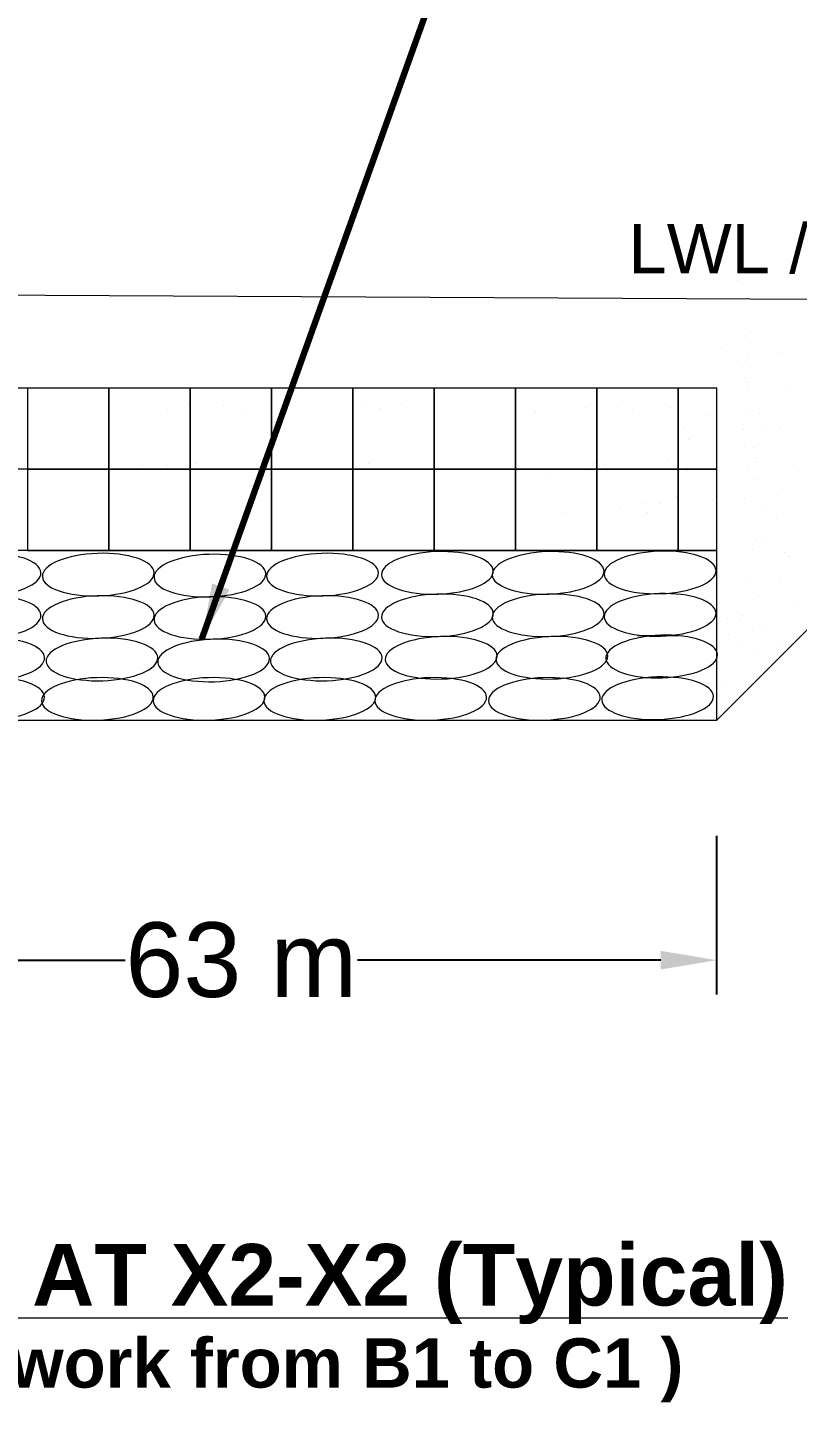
# Model space of a CAD drawing. Header units: inches. Extents: x 15 to 141071, y -30183 to 14738.
# Drawn here: x 141022.36 to 141034.73, y -18828.38 to -18806.27 of the extents above; entities that cross this region are included whole.
import ezdxf

# ---------------------------------------------------------------- set-up
doc = ezdxf.new("R2010")
doc.units = ezdxf.units.IN
doc.header["$MEASUREMENT"] = 0
doc.header["$PDMODE"] = 3
doc.layers.add('LINE', color=7, linetype='Continuous')
doc.styles.add('Arial B heading -200', font='arialbd.ttf', dxfattribs={"height": 0.6})
doc.styles.add('Arial-200', font='arial.ttf')
doc.styles.get("Standard").update_dxf_attribs({"font": 'arial.ttf'})
doc.dimstyles.get("Standard").update_dxf_attribs({"dimtxt": 0.18, "dimasz": 0.18, "dimexe": 0.18, "dimexo": 0.0625, "dimgap": 0.09, "dimtad": 0, "dimtih": 1, "dimtoh": 1, "dimdec": 4, "dimzin": 0, "dimdsep": 46, "dimtxsty": 'Standard', "dimcen": 0.09, "dimadec": 0, "dimazin": 0, "dimtfac": 1, "dimtdec": 4, "dimtofl": 0, "dimtmove": 0, "dimatfit": 3, "dimfxl": 1, "dimtolj": 1, "dimtzin": 0, "dimarcsym": 0})

# ---------------------------------------------------------------- blocks, each defined once
blk = doc.blocks.new('*D218')
at = {"layer": 'Defpoints', "color": 0, "ltscale": 0.5, "transparency": 16777216}
for p in [(141033.434, -18821.266), (141018.15, -18822.818), (141033.434, -18822.818)]:
    blk.add_point(p, dxfattribs=at)
at = {"layer": 'LINE', "color": 7, "ltscale": 0.5, "transparency": 16777216}
for p, q in [((141018.15, -18821.818), (141018.15, -18819.266)), ((141033.434, -18821.818), (141033.434, -18819.266)), ((141019.05, -18821.266), (141023.924, -18821.266)), ((141032.534, -18821.266), (141027.66, -18821.266))]:
    blk.add_line(p, q, dxfattribs=at)
for points in [[(141019.05, -18821.116), (141019.05, -18821.416), (141018.15, -18821.266)], [(141032.534, -18821.116), (141032.534, -18821.416), (141033.434, -18821.266)]]:
    blk.add_solid(points, dxfattribs=at)
at = {"layer": 'LINE', "color": 7, "lineweight": 20, "ltscale": 0.5, "transparency": 16777216, "insert": (141025.792, -18821.266), "char_height": 1.2, "attachment_point": 5}
blk.add_mtext('\\A1;63 m ', dxfattribs=at)

msp = doc.modelspace()

# ---------------------------------------------------------------- linework, layer by layer
at = {"color": 0, "linetype": 'Continuous', "lineweight": 20, "ltscale": 0.5}
for p, q in [((141017.125657, -18812.064494), (141033.433891, -18812.064494)), ((141017.125657, -18812.064494), (141033.433891, -18812.064494)), ((141033.43389, -18814.679336), (141017.556407, -18814.679332)), ((141033.43389, -18814.679336), (141017.556407, -18814.679332))]:
    msp.add_line(p, q, dxfattribs=at)
at = {"linetype": 'ByBlock', "lineweight": 20, "ltscale": 0.5}
for p, q in [((141033.433891, -18814.679333), (141033.433891, -18812.064494)), ((141033.433891, -18814.679333), (141033.433891, -18812.064494)), ((141033.433891, -18817.407143), (141033.433891, -18814.161867)), ((141033.433891, -18817.407143), (141033.433891, -18814.161867))]:
    msp.add_line(p, q, dxfattribs=at)
at = {"layer": 'LINE', "color": 7, "lineweight": 20, "ltscale": 0.5}
for p, q in [((141033.77247, -18810.339522), (141033.77247, -18810.339522)), ((141033.77247, -18810.339522), (141033.77247, -18810.339522)), ((141033.433891, -18817.407143), (141040.167027, -18810.674006)), ((141033.433891, -18817.407143), (141040.167027, -18810.674006)), ((141033.89852, -18810.689495), (141033.89852, -18810.689495)), ((141033.89852, -18810.689495), (141033.89852, -18810.689495)), ((141033.977424, -18811.173626), (141033.977424, -18811.173626)), ((141033.977424, -18811.173626), (141033.977424, -18811.173626)), ((141033.898865, -18811.261885), (141033.898865, -18811.261885)), ((141033.898865, -18811.261885), (141033.898865, -18811.261885)), ((141033.505839, -18811.409296), (141033.505839, -18811.409296)), ((141033.505839, -18811.409296), (141033.505839, -18811.409296)), ((141033.924046, -18811.577521), (141033.924046, -18811.577521)), ((141033.924046, -18811.577521), (141033.924046, -18811.577521)), ((141034.474114, -18811.496161), (141034.474114, -18811.496161)), ((141034.474114, -18811.496161), (141034.474114, -18811.496161)), ((141033.772469, -18811.646941), (141033.772469, -18811.646941)), ((141033.772469, -18811.646941), (141033.772469, -18811.646941)), ((141033.898865, -18811.647209), (141033.898865, -18811.647209)), ((141033.898865, -18811.647209), (141033.898865, -18811.647209)), ((141033.898865, -18811.892152), (141033.898865, -18811.892152)), ((141033.898865, -18811.892152), (141033.898865, -18811.892152)), ((141033.924047, -18811.962845), (141033.924047, -18811.962845)), ((141033.924047, -18811.962845), (141033.924047, -18811.962845)), ((141034.601093, -18812.029437), (141034.601093, -18812.029437)), ((141034.601093, -18812.029437), (141034.601093, -18812.029437)), ((141022.355334, -18812.064494), (141022.355334, -18812.718204)), ((141022.355334, -18812.064494), (141022.355334, -18812.718204)), ((141023.662753, -18812.064494), (141023.662753, -18812.718204)), ((141023.662753, -18812.718204), (141023.662753, -18812.064494)), ((141023.662753, -18812.064494), (141023.662753, -18812.718204)), ((141023.662753, -18812.718204), (141023.662753, -18812.064494)), ((141024.970172, -18812.718204), (141024.970172, -18812.064494)), ((141024.970172, -18812.064494), (141024.970172, -18812.718204)), ((141024.970172, -18812.718204), (141024.970172, -18812.064494)), ((141024.970172, -18812.064494), (141024.970172, -18812.718204)), ((141026.277592, -18812.718204), (141026.277592, -18812.064494)), ((141026.277592, -18812.064494), (141026.277592, -18812.718204)), ((141026.277592, -18812.718204), (141026.277592, -18812.064494)), ((141026.277592, -18812.064494), (141026.277592, -18812.718204)), ((141027.585011, -18812.064494), (141027.585011, -18812.718204)), ((141027.585011, -18812.718204), (141027.585011, -18812.064494)), ((141027.585011, -18812.064494), (141027.585011, -18812.718204)), ((141027.585011, -18812.718204), (141027.585011, -18812.064494)), ((141028.89243, -18812.064494), (141028.89243, -18812.718204)), ((141028.89243, -18812.718204), (141028.89243, -18812.064494)), ((141028.89243, -18812.064494), (141028.89243, -18812.718204)), ((141028.89243, -18812.718204), (141028.89243, -18812.064494)), ((141030.199849, -18812.718204), (141030.199849, -18812.064494)), ((141030.199849, -18812.064494), (141030.199849, -18812.718204)), ((141030.199849, -18812.718204), (141030.199849, -18812.064494)), ((141030.199849, -18812.064494), (141030.199849, -18812.718204)), ((141031.507269, -18812.718204), (141031.507269, -18812.064494)), ((141031.507269, -18812.064494), (141031.507269, -18812.718204)), ((141031.507269, -18812.718204), (141031.507269, -18812.064494)), ((141031.507269, -18812.064494), (141031.507269, -18812.718204)), ((141032.814688, -18812.718204), (141032.814688, -18812.064494)), ((141032.814688, -18812.064494), (141032.814688, -18812.718204)), ((141032.814688, -18812.718204), (141032.814688, -18812.064494)), ((141032.814688, -18812.064494), (141032.814688, -18812.718204)), ((141033.932019, -18812.091459), (141033.932019, -18812.091459)), ((141033.932019, -18812.091459), (141033.932019, -18812.091459)), ((141024.600134, -18812.420198), (141024.600134, -18812.420198)), ((141024.600134, -18812.420198), (141024.600134, -18812.420198)), ((141024.936466, -18812.339169), (141024.936466, -18812.339169)), ((141024.936466, -18812.339169), (141024.936466, -18812.339169)), ((141025.505186, -18812.356855), (141025.505186, -18812.356855)), ((141025.505186, -18812.356855), (141025.505186, -18812.356855)), ((141025.859826, -18812.415771), (141025.859826, -18812.415771)), ((141025.859826, -18812.415771), (141025.859826, -18812.415771)), ((141026.510292, -18812.459018), (141026.510292, -18812.459018)), ((141026.510292, -18812.459018), (141026.510292, -18812.459018)), ((141027.747761, -18812.363822), (141027.747761, -18812.363822)), ((141027.747761, -18812.363822), (141027.747761, -18812.363822)), ((141028.010272, -18812.404503), (141028.010272, -18812.404503)), ((141028.010272, -18812.404503), (141028.010272, -18812.404503)), ((141028.368702, -18812.321704), (141028.368702, -18812.321704)), ((141028.368702, -18812.321704), (141028.368702, -18812.321704)), ((141028.886373, -18812.428723), (141028.886373, -18812.428723)), ((141028.886373, -18812.428723), (141028.886373, -18812.428723)), ((141030.52191, -18812.454514), (141030.52191, -18812.454514)), ((141030.52191, -18812.454514), (141030.52191, -18812.454514)), ((141031.326543, -18812.38426), (141031.326543, -18812.38426)), ((141031.326543, -18812.38426), (141031.326543, -18812.38426)), ((141031.846664, -18812.357869), (141031.846664, -18812.357869)), ((141031.846664, -18812.357869), (141031.846664, -18812.357869)), ((141032.07796, -18812.412499), (141032.07796, -18812.412499)), ((141032.07796, -18812.412499), (141032.07796, -18812.412499)), ((141032.696384, -18812.386335), (141032.696384, -18812.386335)), ((141032.696384, -18812.386335), (141032.696384, -18812.386335)), ((141033.977424, -18812.481045), (141033.977424, -18812.481045)), ((141033.977424, -18812.481045), (141033.977424, -18812.481045)), ((141034.125853, -18812.474565), (141034.125853, -18812.474565)), ((141034.125853, -18812.474565), (141034.125853, -18812.474565)), ((141022.355334, -18812.718204), (141022.355334, -18813.371913)), ((141022.355334, -18812.718204), (141022.355334, -18813.371913)), ((141023.662753, -18812.718204), (141023.662753, -18813.371913)), ((141023.662753, -18813.371913), (141023.662753, -18812.718204)), ((141023.662753, -18812.718204), (141023.662753, -18813.371913)), ((141023.662753, -18813.371913), (141023.662753, -18812.718204)), ((141024.970172, -18813.371913), (141024.970172, -18812.718204)), ((141024.970172, -18812.718204), (141024.970172, -18813.371913)), ((141024.970172, -18813.371913), (141024.970172, -18812.718204)), ((141024.970172, -18812.718204), (141024.970172, -18813.371913)), ((141026.277592, -18813.371913), (141026.277592, -18812.718204)), ((141026.277592, -18812.718204), (141026.277592, -18813.371913)), ((141026.277592, -18813.371913), (141026.277592, -18812.718204)), ((141026.277592, -18812.718204), (141026.277592, -18813.371913)), ((141027.585011, -18812.718204), (141027.585011, -18813.371913)), ((141027.585011, -18813.371913), (141027.585011, -18812.718204)), ((141027.585011, -18812.718204), (141027.585011, -18813.371913)), ((141027.585011, -18813.371913), (141027.585011, -18812.718204)), ((141028.89243, -18812.718204), (141028.89243, -18813.371913)), ((141028.89243, -18813.371913), (141028.89243, -18812.718204)), ((141028.89243, -18812.718204), (141028.89243, -18813.371913)), ((141028.89243, -18813.371913), (141028.89243, -18812.718204)), ((141030.199849, -18813.371913), (141030.199849, -18812.718204)), ((141030.199849, -18812.718204), (141030.199849, -18813.371913)), ((141030.199849, -18813.371913), (141030.199849, -18812.718204)), ((141030.199849, -18812.718204), (141030.199849, -18813.371913)), ((141031.507269, -18813.371913), (141031.507269, -18812.718204)), ((141031.507269, -18812.718204), (141031.507269, -18813.371913)), ((141031.507269, -18813.371913), (141031.507269, -18812.718204)), ((141031.507269, -18812.718204), (141031.507269, -18813.371913)), ((141032.814688, -18813.371913), (141032.814688, -18812.718204)), ((141032.814688, -18812.718204), (141032.814688, -18813.371913)), ((141032.814688, -18813.371913), (141032.814688, -18812.718204)), ((141032.814688, -18812.718204), (141032.814688, -18813.371913)), ((141032.914122, -18812.695083), (141032.914122, -18812.695083)), ((141032.914122, -18812.695083), (141032.914122, -18812.695083)), ((141033.271112, -18812.506798), (141033.271112, -18812.506798)), ((141033.271112, -18812.506798), (141033.271112, -18812.506798)), ((141033.868761, -18812.650537), (141033.868761, -18812.650537)), ((141033.868761, -18812.650537), (141033.868761, -18812.650537)), ((141034.440585, -18812.695658), (141034.440585, -18812.695658)), ((141034.440585, -18812.695658), (141034.440585, -18812.695658)), ((141032.974456, -18812.893407), (141032.974456, -18812.893407)), ((141032.974456, -18812.893407), (141032.974456, -18812.893407)), ((141033.845488, -18812.728256), (141033.845488, -18812.728256)), ((141033.845488, -18812.728256), (141033.845488, -18812.728256)), ((141034.145657, -18812.742538), (141034.145657, -18812.742538)), ((141034.145657, -18812.742538), (141034.145657, -18812.742538)), ((141033.887739, -18813.008876), (141033.887739, -18813.008876)), ((141033.887739, -18813.008876), (141033.887739, -18813.008876)), ((141034.019607, -18813.022831), (141034.019607, -18813.022831)), ((141034.019607, -18813.022831), (141034.019607, -18813.022831)), ((141022.355334, -18813.371913), (141021.701624, -18813.371913)), ((141022.355334, -18813.371913), (141021.701624, -18813.371913)), ((141022.355334, -18813.371913), (141022.355334, -18814.025623)), ((141023.009044, -18813.371913), (141022.355334, -18813.371913)), ((141022.355334, -18813.371913), (141023.009044, -18813.371913)), ((141022.355334, -18813.371913), (141022.355334, -18814.025623)), ((141023.009044, -18813.371913), (141022.355334, -18813.371913)), ((141022.355334, -18813.371913), (141023.009044, -18813.371913)), ((141023.662753, -18813.371913), (141023.009044, -18813.371913)), ((141023.009044, -18813.371913), (141023.662753, -18813.371913)), ((141023.662753, -18813.371913), (141023.009044, -18813.371913)), ((141023.009044, -18813.371913), (141023.662753, -18813.371913)), ((141023.662753, -18813.371913), (141023.662753, -18814.025623)), ((141024.316463, -18813.371913), (141023.662753, -18813.371913)), ((141023.662753, -18814.025623), (141023.662753, -18813.371913)), ((141023.662753, -18813.371913), (141024.316463, -18813.371913)), ((141023.662753, -18813.371913), (141023.662753, -18814.025623)), ((141024.316463, -18813.371913), (141023.662753, -18813.371913)), ((141023.662753, -18814.025623), (141023.662753, -18813.371913)), ((141023.662753, -18813.371913), (141024.316463, -18813.371913)), ((141023.733259, -18813.377465), (141023.733259, -18813.377465)), ((141023.733259, -18813.377465), (141023.733259, -18813.377465)), ((141024.210987, -18813.310018), (141024.210987, -18813.310018)), ((141024.210987, -18813.310018), (141024.210987, -18813.310018)), ((141024.970172, -18813.371913), (141024.316463, -18813.371913)), ((141024.316463, -18813.371913), (141024.970172, -18813.371913)), ((141024.970172, -18813.371913), (141024.316463, -18813.371913)), ((141024.316463, -18813.371913), (141024.970172, -18813.371913)), ((141024.609798, -18813.320173), (141024.609798, -18813.320173)), ((141024.609798, -18813.320173), (141024.609798, -18813.320173)), ((141024.970172, -18814.025623), (141024.970172, -18813.371913)), ((141024.970172, -18813.371913), (141024.970172, -18814.025623)), ((141025.623882, -18813.371913), (141024.970172, -18813.371913)), ((141024.970172, -18813.371913), (141025.623882, -18813.371913)), ((141024.970172, -18814.025623), (141024.970172, -18813.371913)), ((141024.970172, -18813.371913), (141024.970172, -18814.025623)), ((141025.623882, -18813.371913), (141024.970172, -18813.371913)), ((141024.970172, -18813.371913), (141025.623882, -18813.371913)), ((141025.075476, -18813.285028), (141025.075476, -18813.285028)), ((141025.075476, -18813.285028), (141025.075476, -18813.285028)), ((141026.277592, -18813.371913), (141025.623882, -18813.371913)), ((141025.623882, -18813.371913), (141026.277592, -18813.371913)), ((141026.277592, -18813.371913), (141025.623882, -18813.371913)), ((141025.623882, -18813.371913), (141026.277592, -18813.371913)), ((141026.191185, -18813.336546), (141026.191185, -18813.336546)), ((141026.191185, -18813.336546), (141026.191185, -18813.336546)), ((141026.277592, -18814.025623), (141026.277592, -18813.371913)), ((141026.277592, -18813.371913), (141026.277592, -18814.025623)), ((141026.931301, -18813.371913), (141026.277592, -18813.371913)), ((141026.277592, -18813.371913), (141026.931301, -18813.371913)), ((141026.277592, -18814.025623), (141026.277592, -18813.371913)), ((141026.277592, -18813.371913), (141026.277592, -18814.025623)), ((141026.931301, -18813.371913), (141026.277592, -18813.371913)), ((141026.277592, -18813.371913), (141026.931301, -18813.371913)), ((141027.585011, -18813.371913), (141026.931301, -18813.371913)), ((141026.931301, -18813.371913), (141027.585011, -18813.371913)), ((141027.585011, -18813.371913), (141026.931301, -18813.371913)), ((141026.931301, -18813.371913), (141027.585011, -18813.371913)), ((141027.585011, -18813.371913), (141027.585011, -18814.025623)), ((141028.23872, -18813.371913), (141027.585011, -18813.371913)), ((141027.585011, -18814.025623), (141027.585011, -18813.371913)), ((141027.585011, -18813.371913), (141028.23872, -18813.371913)), ((141027.585011, -18813.371913), (141027.585011, -18814.025623)), ((141028.23872, -18813.371913), (141027.585011, -18813.371913)), ((141027.585011, -18814.025623), (141027.585011, -18813.371913)), ((141027.585011, -18813.371913), (141028.23872, -18813.371913)), ((141027.683605, -18813.385508), (141027.683605, -18813.385508)), ((141027.683605, -18813.385508), (141027.683605, -18813.385508)), ((141027.834594, -18813.279302), (141027.834594, -18813.279302)), ((141027.834594, -18813.279302), (141027.834594, -18813.279302)), ((141028.89243, -18813.371913), (141028.238721, -18813.371913)), ((141028.23872, -18813.371913), (141028.89243, -18813.371913)), ((141028.89243, -18813.371913), (141028.238721, -18813.371913)), ((141028.23872, -18813.371913), (141028.89243, -18813.371913)), ((141028.89243, -18813.371913), (141028.89243, -18814.025623)), ((141029.54614, -18813.371913), (141028.89243, -18813.371913)), ((141028.89243, -18814.025623), (141028.89243, -18813.371913)), ((141028.89243, -18813.371913), (141029.54614, -18813.371913)), ((141028.89243, -18813.371913), (141028.89243, -18814.025623)), ((141029.54614, -18813.371913), (141028.89243, -18813.371913)), ((141028.89243, -18814.025623), (141028.89243, -18813.371913)), ((141028.89243, -18813.371913), (141029.54614, -18813.371913)), ((141029.472437, -18813.384894), (141029.472437, -18813.384894)), ((141029.472437, -18813.384894), (141029.472437, -18813.384894)), ((141030.199849, -18813.371913), (141029.54614, -18813.371913)), ((141029.54614, -18813.371913), (141030.199849, -18813.371913)), ((141030.199849, -18813.371913), (141029.54614, -18813.371913)), ((141029.54614, -18813.371913), (141030.199849, -18813.371913)), ((141030.199849, -18814.025623), (141030.199849, -18813.371913)), ((141030.199849, -18813.371913), (141030.199849, -18814.025623)), ((141030.853559, -18813.371913), (141030.199849, -18813.371913)), ((141030.199849, -18813.371913), (141030.853559, -18813.371913)), ((141030.199849, -18814.025623), (141030.199849, -18813.371913)), ((141030.199849, -18813.371913), (141030.199849, -18814.025623)), ((141030.853559, -18813.371913), (141030.199849, -18813.371913)), ((141030.199849, -18813.371913), (141030.853559, -18813.371913)), ((141031.507269, -18813.371913), (141030.853559, -18813.371913)), ((141030.853559, -18813.371913), (141031.507269, -18813.371913)), ((141031.507269, -18813.371913), (141030.853559, -18813.371913)), ((141030.853559, -18813.371913), (141031.507269, -18813.371913)), ((141031.336329, -18813.35407), (141031.336329, -18813.35407)), ((141031.336329, -18813.35407), (141031.336329, -18813.35407)), ((141031.445851, -18813.282635), (141031.445851, -18813.282635)), ((141031.445851, -18813.282635), (141031.445851, -18813.282635)), ((141031.507269, -18814.025623), (141031.507269, -18813.371913)), ((141031.507269, -18813.371913), (141031.507269, -18814.025623)), ((141032.160978, -18813.371913), (141031.507269, -18813.371913)), ((141031.507269, -18813.371913), (141032.160978, -18813.371913)), ((141031.507269, -18814.025623), (141031.507269, -18813.371913)), ((141031.507269, -18813.371913), (141031.507269, -18814.025623)), ((141032.160978, -18813.371913), (141031.507269, -18813.371913)), ((141031.507269, -18813.371913), (141032.160978, -18813.371913)), ((141031.626426, -18813.289757), (141031.626426, -18813.289757)), ((141031.626426, -18813.289757), (141031.626426, -18813.289757)), ((141032.814688, -18813.371913), (141032.160978, -18813.371913)), ((141032.160978, -18813.371913), (141032.814688, -18813.371913)), ((141032.814688, -18813.371913), (141032.160978, -18813.371913)), ((141032.160978, -18813.371913), (141032.814688, -18813.371913)), ((141032.65843, -18813.236221), (141032.65843, -18813.236221)), ((141032.65843, -18813.236221), (141032.65843, -18813.236221)), ((141032.814688, -18814.025623), (141032.814688, -18813.371913)), ((141032.814688, -18813.371913), (141032.814688, -18814.025623)), ((141033.433891, -18813.371913), (141032.814688, -18813.371913)), ((141032.814688, -18813.371913), (141033.433891, -18813.371913)), ((141032.814688, -18814.025623), (141032.814688, -18813.371913)), ((141032.814688, -18813.371913), (141032.814688, -18814.025623)), ((141033.433891, -18813.371913), (141032.814688, -18813.371913)), ((141032.814688, -18813.371913), (141033.433891, -18813.371913)), ((141034.064311, -18813.194789), (141034.064311, -18813.194789)), ((141034.064311, -18813.194789), (141034.064311, -18813.194789)), ((141034.072475, -18813.263784), (141034.072475, -18813.263784)), ((141034.072475, -18813.263784), (141034.072475, -18813.263784)), ((141034.661049, -18813.310749), (141034.661049, -18813.310749)), ((141034.661049, -18813.310749), (141034.661049, -18813.310749)), ((141030.689703, -18813.462806), (141030.689703, -18813.462806)), ((141030.689703, -18813.462806), (141030.689703, -18813.462806)), ((141031.66252, -18813.392062), (141031.66252, -18813.392062)), ((141031.66252, -18813.392062), (141031.66252, -18813.392062)), ((141032.969939, -18813.392062), (141032.969939, -18813.392062)), ((141032.969939, -18813.392062), (141032.969939, -18813.392062)), ((141033.932019, -18813.398878), (141033.932019, -18813.398878)), ((141033.932019, -18813.398878), (141033.932019, -18813.398878)), ((141034.09228, -18813.531757), (141034.09228, -18813.531757)), ((141034.09228, -18813.531757), (141034.09228, -18813.531757)), ((141032.784523, -18813.818084), (141032.784523, -18813.818084)), ((141032.784523, -18813.818084), (141032.784523, -18813.818084)), ((141034.497794, -18813.704391), (141034.497794, -18813.704391)), ((141034.497794, -18813.704391), (141034.497794, -18813.704391)), ((141022.355334, -18814.025623), (141022.355334, -18814.679332)), ((141022.355334, -18814.025623), (141022.355334, -18814.679332)), ((141023.662753, -18814.025623), (141023.662753, -18814.679332)), ((141023.662753, -18814.679332), (141023.662753, -18814.025623)), ((141023.662753, -18814.025623), (141023.662753, -18814.679332)), ((141023.662753, -18814.679332), (141023.662753, -18814.025623)), ((141024.970172, -18814.679332), (141024.970172, -18814.025623)), ((141024.970172, -18814.025623), (141024.970172, -18814.679332)), ((141024.970172, -18814.679332), (141024.970172, -18814.025623)), ((141024.970172, -18814.025623), (141024.970172, -18814.679332)), ((141026.277592, -18814.679332), (141026.277592, -18814.025623)), ((141026.277592, -18814.025623), (141026.277592, -18814.679332)), ((141026.277592, -18814.679332), (141026.277592, -18814.025623)), ((141026.277592, -18814.025623), (141026.277592, -18814.679332)), ((141027.585011, -18814.025623), (141027.585011, -18814.679333)), ((141027.585011, -18814.679332), (141027.585011, -18814.025623)), ((141027.585011, -18814.025623), (141027.585011, -18814.679333)), ((141027.585011, -18814.679332), (141027.585011, -18814.025623)), ((141028.89243, -18814.025623), (141028.89243, -18814.679333)), ((141028.89243, -18814.679333), (141028.89243, -18814.025623)), ((141028.89243, -18814.025623), (141028.89243, -18814.679333)), ((141028.89243, -18814.679333), (141028.89243, -18814.025623)), ((141030.199849, -18814.679333), (141030.199849, -18814.025623)), ((141030.199849, -18814.025623), (141030.199849, -18814.679333)), ((141030.199849, -18814.679333), (141030.199849, -18814.025623)), ((141030.199849, -18814.025623), (141030.199849, -18814.679333)), ((141031.507269, -18814.679333), (141031.507269, -18814.025623)), ((141031.507269, -18814.025623), (141031.507269, -18814.679333)), ((141031.507269, -18814.679333), (141031.507269, -18814.025623)), ((141031.507269, -18814.025623), (141031.507269, -18814.679333)), ((141031.888937, -18814.007591), (141031.888937, -18814.007591)), ((141031.888937, -18814.007591), (141031.888937, -18814.007591)), ((141032.247367, -18813.924792), (141032.247367, -18813.924792)), ((141032.247367, -18813.924792), (141032.247367, -18813.924792)), ((141032.510001, -18813.919854), (141032.510001, -18813.919854)), ((141032.510001, -18813.919854), (141032.510001, -18813.919854)), ((141032.814688, -18814.679333), (141032.814688, -18814.025623)), ((141032.814688, -18814.025623), (141032.814688, -18814.679333)), ((141032.814688, -18814.679333), (141032.814688, -18814.025623)), ((141032.814688, -18814.025623), (141032.814688, -18814.679333)), ((141033.359015, -18813.882785), (141033.359015, -18813.882785)), ((141033.359015, -18813.882785), (141033.359015, -18813.882785)), ((141033.878641, -18813.849657), (141033.878641, -18813.849657)), ((141033.878641, -18813.849657), (141033.878641, -18813.849657)), ((141034.165417, -18813.95667), (141034.165417, -18813.95667)), ((141034.165417, -18813.95667), (141034.165417, -18813.95667)), ((141031.00881, -18814.069214), (141031.00881, -18814.069214)), ((141031.00881, -18814.069214), (141031.00881, -18814.069214)), ((141032.31623, -18814.069214), (141032.31623, -18814.069214)), ((141032.31623, -18814.069214), (141032.31623, -18814.069214)), ((141034.387208, -18814.162029), (141034.387208, -18814.162029)), ((141034.387208, -18814.162029), (141034.387208, -18814.162029)), ((141022.355334, -18814.679332), (141023.009044, -18814.679332)), ((141022.355334, -18814.679332), (141023.009044, -18814.679332)), ((141023.009044, -18814.679332), (141023.662753, -18814.679332)), ((141023.009044, -18814.679332), (141023.662753, -18814.679332)), ((141023.662753, -18814.679332), (141024.316463, -18814.679332)), ((141023.662753, -18814.679332), (141024.316463, -18814.679332)), ((141024.316463, -18814.679332), (141024.970172, -18814.679332)), ((141024.316463, -18814.679332), (141024.970172, -18814.679332)), ((141024.970172, -18814.679332), (141025.623882, -18814.679332)), ((141024.970172, -18814.679332), (141025.623882, -18814.679332)), ((141025.623882, -18814.679332), (141026.277592, -18814.679332)), ((141025.623882, -18814.679332), (141026.277592, -18814.679332)), ((141026.277592, -18814.679332), (141026.931301, -18814.679332)), ((141026.277592, -18814.679332), (141026.931301, -18814.679332)), ((141026.931301, -18814.679332), (141027.585011, -18814.679332)), ((141026.931301, -18814.679332), (141027.585011, -18814.679332)), ((141027.585011, -18814.679333), (141028.23872, -18814.679333)), ((141027.585011, -18814.679333), (141028.23872, -18814.679333)), ((141028.23872, -18814.679333), (141028.89243, -18814.679333)), ((141028.23872, -18814.679333), (141028.89243, -18814.679333)), ((141028.89243, -18814.679333), (141029.54614, -18814.679333)), ((141028.89243, -18814.679333), (141029.54614, -18814.679333)), ((141029.54614, -18814.679333), (141030.199849, -18814.679333)), ((141029.54614, -18814.679333), (141030.199849, -18814.679333)), ((141030.199849, -18814.679333), (141030.853559, -18814.679333)), ((141030.199849, -18814.679333), (141030.853559, -18814.679333)), ((141030.853559, -18814.679333), (141031.507269, -18814.679333)), ((141030.853559, -18814.679333), (141031.507269, -18814.679333)), ((141031.507269, -18814.679333), (141032.83321, -18814.679333)), ((141031.507269, -18814.679333), (141032.83321, -18814.679333)), ((141032.814688, -18814.679333), (141033.433891, -18814.679336)), ((141032.814688, -18814.679333), (141033.433891, -18814.679336)), ((141034.010934, -18814.66116), (141034.010934, -18814.66116)), ((141034.010934, -18814.66116), (141034.010934, -18814.66116)), ((141034.064311, -18814.502209), (141034.064311, -18814.502209)), ((141034.064311, -18814.502209), (141034.064311, -18814.502209)), ((141034.227583, -18814.49508), (141034.227583, -18814.49508)), ((141034.227583, -18814.49508), (141034.227583, -18814.49508)), ((141034.525994, -18814.719555), (141034.525994, -18814.719555)), ((141034.525994, -18814.719555), (141034.525994, -18814.719555)), ((141034.607672, -18814.77712), (141034.607672, -18814.77712)), ((141034.607672, -18814.77712), (141034.607672, -18814.77712)), ((141033.96623, -18815.166354), (141033.96623, -18815.166354)), ((141033.96623, -18815.166354), (141033.96623, -18815.166354)), ((141034.444417, -18815.170762), (141034.444417, -18815.170762)), ((141034.444417, -18815.170762), (141034.444417, -18815.170762)), ((141034.112039, -18815.423041), (141034.112039, -18815.423041)), ((141034.112039, -18815.423041), (141034.112039, -18815.423041)), ((141034.680158, -18815.507406), (141034.680158, -18815.507406)), ((141034.680158, -18815.507406), (141034.680158, -18815.507406)), ((141033.600581, -18815.775483), (141033.600581, -18815.775483)), ((141033.600581, -18815.775483), (141033.600581, -18815.775483)), ((141033.815383, -18815.809651), (141033.815383, -18815.809651)), ((141033.815383, -18815.809651), (141033.815383, -18815.809651)), ((141033.845487, -18815.728419), (141033.845487, -18815.728419)), ((141033.845487, -18815.728419), (141033.845487, -18815.728419)), ((141033.626161, -18816.030177), (141033.626161, -18816.030177)), ((141033.626161, -18816.030177), (141033.626161, -18816.030177)), ((141034.010934, -18815.968579), (141034.010934, -18815.968579)), ((141034.010934, -18815.968579), (141034.010934, -18815.968579)), ((141034.174206, -18815.961451), (141034.174206, -18815.961451)), ((141034.174206, -18815.961451), (141034.174206, -18815.961451)), ((141032.160978, -18816.044866), (141032.814688, -18816.044866)), ((141032.160978, -18816.044866), (141032.814688, -18816.044866)), ((141033.834362, -18816.16799), (141033.834362, -18816.16799)), ((141033.834362, -18816.16799), (141033.834362, -18816.16799)), ((141034.472617, -18816.185926), (141034.472617, -18816.185926)), ((141034.472617, -18816.185926), (141034.472617, -18816.185926)), ((141034.10094, -18816.286457), (141034.10094, -18816.286457)), ((141034.10094, -18816.286457), (141034.10094, -18816.286457)), ((141033.568367, -18816.853532), (141033.568367, -18816.853532)), ((141033.568367, -18816.853532), (141033.568367, -18816.853532)), ((141020.181932, -18817.407142), (141033.43389, -18817.407142)), ((141020.181932, -18817.407142), (141033.43389, -18817.407142))]:
    msp.add_line(p, q, dxfattribs=at)
msp.add_lwpolyline([(141040.167027, -18810.674006), (140999.949836, -18810.46113)], dxfattribs=at)
msp.add_lwpolyline([(141040.167027, -18810.674006), (140999.949836, -18810.46113)], dxfattribs=at)
at = {"layer": 'LINE', "color": 7, "lineweight": 20, "ltscale": 0.5, "extrusion": (0, 0, -1)}
for centre in [(141021.672097, -18815.067729), (141021.672097, -18815.067729), (141023.49226, -18815.067729), (141023.49226, -18815.067729), (141027.0977, -18815.067729), (141027.0977, -18815.067729), (141028.94437, -18815.039843), (141028.94437, -18815.039843), (141030.723884, -18815.039843), (141030.723884, -18815.039843), (141032.523922, -18815.03273), (141032.523922, -18815.03273), (141025.287243, -18815.083188), (141025.287243, -18815.083188), (141028.94437, -18815.722227), (141028.94437, -18815.722227), (141030.723884, -18815.722227), (141030.723884, -18815.722227), (141032.523922, -18815.715114), (141032.523922, -18815.715114), (141021.672097, -18815.750113), (141021.672097, -18815.750113), (141023.49226, -18815.750113), (141023.49226, -18815.750113), (141025.287243, -18815.765572), (141025.287243, -18815.765572), (141027.0977, -18815.750113), (141027.0977, -18815.750113), (141032.548256, -18816.384317), (141032.548256, -18816.384317), (141021.732436, -18816.432307), (141021.732436, -18816.432307), (141023.552599, -18816.432307), (141023.552599, -18816.432307), (141025.347581, -18816.447767), (141025.347581, -18816.447767), (141027.158038, -18816.432307), (141027.158038, -18816.432307), (141029.004709, -18816.404421), (141029.004709, -18816.404421), (141030.784222, -18816.404421), (141030.784222, -18816.404421), (141032.483863, -18817.05478), (141032.483863, -18817.05478), (141021.730544, -18817.06595), (141021.730544, -18817.06595), (141023.479104, -18817.06595), (141023.479104, -18817.06595), (141025.274087, -18817.06595), (141025.274087, -18817.06595), (141027.053601, -18817.06595), (141027.053601, -18817.06595), (141028.837163, -18817.06595), (141028.837163, -18817.06595), (141030.663094, -18817.06595), (141030.663094, -18817.06595)]:
    msp.add_ellipse(centre, major_axis=(-0.898346, -0.030541), ratio=0.379800122, dxfattribs=at)

# ---------------------------------------------------------------- texts
at = {"layer": 'LINE', "color": 7, "lineweight": 20, "ltscale": 0.5}
for s, height, style, p in [('LWL / EGL.', 0.7923753, 'Arial-200', (141032.014952, -18810.223797)), ('LWL / EGL.', 0.7923753, 'Arial-200', (141032.014952, -18810.223797)), ('%%USECTION AT X2-X2 (Typical)', 0.99046911, 'Arial B heading -200', (141015.89684, -18826.818565)), ('(Limit of work from B1 to C1 )', 0.79237529, 'Arial B heading -200', (141017.402511, -18828.137596))]:
    msp.add_text(s, height=height, dxfattribs=dict(at, style=style)).set_placement(p)

# ---------------------------------------------------------------- dimensions: what is measured, and where the dimension line sits
dim = msp.add_linear_dim(base=(141033.433891, -18821.265938), p1=(141018.150407, -18822.818182), p2=(141033.433891, -18822.818182), text='63 m ', dimstyle='Standard', override={"dimtxt": 1.2, "dimasz": 0.9, "dimexe": 2, "dimexo": 1, "dimclrd": 7, "dimclre": 7, "dimclrt": 7, "dimfxl": 100, "dimfxlon": 1, "dimlwd": 65535, "dimlwe": 65535}, dxfattribs=at)
dim.commit()
dim.dimension.update_dxf_attribs({"geometry": '*D218', "text_midpoint": (141025.792149, -18821.265938), "dimtype": 160})

# ---------------------------------------------------------------- leaders
msp.add_leader([(141025.15929, -18816.10737), (141031.72654, -18797.746257), (141034.730762, -18797.832014)], dimstyle='Standard', override={"dimtxt": 1.2, "dimasz": 0.9, "dimclrd": 7, "dimclre": 7, "dimclrt": 7, "dimlwd": 65535, "dimlwe": 65535}, dxfattribs=at)
msp.add_leader([(141025.15929, -18816.10737), (141031.72654, -18797.746257), (141034.730762, -18797.832014)], dimstyle='Standard', override={"dimtxt": 1.2, "dimasz": 0.9, "dimclrd": 7, "dimclre": 7, "dimclrt": 7, "dimlwd": 65535, "dimlwe": 65535}, dxfattribs=at)

doc.saveas('drawing.dxf')
